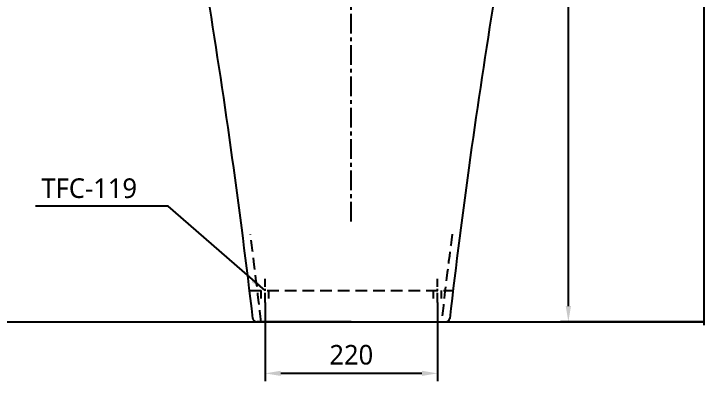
# Model space of a CAD drawing. Extents: x 3814 to 6583, y -1052 to 2311.
# Drawn here: x 5691 to 6571, y -887 to -418 of the extents above; entities that cross this region are included whole.
import ezdxf

# ---------------------------------------------------------------- set-up
doc = ezdxf.new("R2010")
doc.units = 0
doc.header["$LTSCALE"] = 20
doc.header["$MEASUREMENT"] = 0
doc.linetypes.add('CENTER', pattern=[2, 1.25, -0.25, 0.25, -0.25])
doc.linetypes.add('HIDDEN', pattern=[0.375, 0.25, -0.125])
doc.layers.get('0').update_dxf_attribs({"linetype": 'CONTINUOUS'})
doc.layers.get('DEFPOINTS').update_dxf_attribs({"linetype": 'CONTINUOUS'})
for name, color, linetype in [('1', 1, 'CONTINUOUS'), ('2', 2, 'CONTINUOUS'), ('3', 3, 'CONTINUOUS'), ('6', 6, 'CONTINUOUS')]:
    doc.layers.add(name, color=color, linetype=linetype)
doc.styles.add('ROMANS', font='NanumGothic.ttf')
doc.styles.get("Standard").update_dxf_attribs({"font": 'NanumGothic.ttf'})
doc.dimstyles.get("Standard").update_dxf_attribs({"dimtxt": 2.5, "dimasz": 2, "dimexe": 2, "dimexo": 1, "dimgap": 1.5, "dimtad": 1, "dimdec": 0, "dimlfac": 10, "dimrnd": 0.5, "dimzin": 0, "dimdsep": 46, "dimtxsty": 'Standard', "dimcen": 0, "dimclrt": 2, "dimadec": 0, "dimazin": 0, "dimtfac": 1, "dimtdec": 0, "dimtmove": 0, "dimatfit": 3, "dimfxl": 0, "dimtolj": 1, "dimtzin": 0, "dimarcsym": 0})

# ---------------------------------------------------------------- blocks, each defined once
blk = doc.blocks.new('*D113')
at = {"layer": '1', "color": 3, "lineweight": -2}
for p, q in [((6011.22, -786.59), (6011.22, -887)), ((6231.22, -786.59), (6231.22, -887)), ((6211.22, -877), (6031.22, -877))]:
    blk.add_line(p, q, dxfattribs=at)
at = {"layer": '1', "color": 3}
for points in [[(6031.22, -873.67), (6031.22, -880.33), (6011.22, -877)], [(6211.22, -873.67), (6211.22, -880.33), (6231.22, -877)]]:
    blk.add_solid(points, dxfattribs=at)
at = {"layer": 'DEFPOINTS', "color": 0}
for p in [(6011.22, -786.59), (6231.22, -786.59), (6011.22, -877)]:
    blk.add_point(p, dxfattribs=at)
at = {"layer": '1', "color": 2, "insert": (6121.22, -853.44), "char_height": 25, "attachment_point": 5}
blk.add_mtext('\\A1;220', dxfattribs=at)
blk = doc.blocks.new('*D131')
at = {"layer": '3', "color": 3, "lineweight": -2}
for p, q in [((6458.22, 88.42), (6388, 88.42)), ((6398, 68.42), (6398, -337.82)), ((6398, -791.27), (6398, -385.04)), ((6571.22, -811.27), (6388, -811.27))]:
    blk.add_line(p, q, dxfattribs=at)
at = {"layer": '3', "color": 3}
for points in [[(6394.67, 68.42), (6401.33, 68.42), (6398, 88.42)], [(6394.67, -791.27), (6401.33, -791.27), (6398, -811.27)]]:
    blk.add_solid(points, dxfattribs=at)
at = {"layer": 'DEFPOINTS', "color": 0}
for p in [(6458.22, 88.42), (6398, -811.27), (6571.22, -811.27)]:
    blk.add_point(p, dxfattribs=at)
at = {"layer": '3', "color": 2, "insert": (6398, -361.43), "char_height": 25, "attachment_point": 5}
blk.add_mtext('\\A1;900', dxfattribs=at)
blk = doc.blocks.new('*D115')
at = {"layer": '3', "color": 3, "lineweight": -2}
for p, q in [((5746.22, -111.27), (5603, -111.27)), ((5613, -131.27), (5613, -437.76)), ((5613, -791.27), (5613, -484.79)), ((5668.5, -811.27), (5603, -811.27))]:
    blk.add_line(p, q, dxfattribs=at)
at = {"layer": '3', "color": 3}
for points in [[(5609.67, -131.27), (5616.33, -131.27), (5613, -111.27)], [(5609.67, -791.27), (5616.33, -791.27), (5613, -811.27)]]:
    blk.add_solid(points, dxfattribs=at)
at = {"layer": 'DEFPOINTS', "color": 0}
for p in [(5746.22, -111.27), (5613, -811.27), (5668.5, -811.27)]:
    blk.add_point(p, dxfattribs=at)
at = {"layer": '3', "color": 2, "insert": (5613, -461.27), "char_height": 25, "attachment_point": 5}
blk.add_mtext('\\A1;700', dxfattribs=at)

msp = doc.modelspace()

# ---------------------------------------------------------------- linework, layer by layer
at = {"color": 1, "linetype": 'CENTER'}
msp.add_line((6121.2163, -683.36201), (6121.2163, -379.43107), dxfattribs=at)
at = {"color": 1, "linetype": 'CENTER', "ltscale": 0.5}
for p, q in [((6011.2163, -786.58606), (6011.2163, -756.25906)), ((6231.2163, -786.58606), (6231.2163, -756.25906))]:
    msp.add_line(p, q, dxfattribs=at)
at = {"color": 7, "linetype": 'HIDDEN', "ltscale": 3}
for p, q in [((5991.50095, -771.42256), (6250.93164, -771.42256)), ((6006.2163, -781.42256), (6006.2163, -771.42256)), ((6016.2163, -781.42256), (6016.2163, -771.42256)), ((6226.2163, -781.42256), (6226.2163, -771.42256)), ((6236.2163, -781.42256), (6236.2163, -771.42256))]:
    msp.add_line(p, q, dxfattribs=at)
at = {"color": 7}
for q in [(6000.67026, -811.42256), (6241.76234, -811.42256)]:
    msp.add_line((6121.2163, -811.42256), q, dxfattribs=at)
for centre, start, end in [((-3109.28939, -1864.53473), 6.625158179, 9.211166803), ((15351.72199, -1864.53473), 170.788833197, 173.374841821)]:
    msp.add_arc(centre, 9166.20309, start, end, dxfattribs=at)
at = {"color": 7, "linetype": 'HIDDEN', "ltscale": 3}
for centre, start, end in [((-3109.28939, -1864.53473), 6.590103634, 7.2943062), ((15351.72199, -1864.53473), 172.7056938, 173.409896366)]:
    msp.add_arc(centre, 9176.20309, start, end, dxfattribs=at)
for centre, start, end in [((6000.67026, -806.42256), 186.62515818, 270), ((6241.76234, -806.42256), 270, 353.37484182)]:
    msp.add_arc(centre, 5, start, end)
at = {"layer": '6'}
for p, q in [((6571.2163, -815.42256), (6571.2163, 1226.72805)), ((3976, -811.27483), (6571.2163, -811.27483))]:
    msp.add_line(p, q, dxfattribs=at)

# ---------------------------------------------------------------- texts
at = {"layer": '2', "insert": (5726.05412, -640.92407), "char_height": 25, "attachment_point": 4, "style": 'ROMANS'}
msp.add_mtext('TFC-119', dxfattribs=at)

# ---------------------------------------------------------------- dimensions: what is measured, and where the dimension line sits
at = {"layer": '1'}
dim = msp.add_linear_dim(base=(6011.2163, -877), p1=(6231.2163, -786.58606), p2=(6011.2163, -786.58606), dimstyle='Standard', override={"dimtxt": 25, "dimasz": 20, "dimexe": 10, "dimexo": 0, "dimgap": 10, "dimdec": 4, "dimlfac": 1, "dimzin": 8, "dimclrd": 3, "dimclre": 3, "dimtdec": 4}, dxfattribs=at)
dim.commit()
dim.dimension.update_dxf_attribs({"geometry": '*D113', "text_midpoint": (6121.2163, -877), "dimtype": 160})
at = {"layer": '3'}
dim = msp.add_linear_dim(base=(6398, -811.27483), p1=(6458.2163, 88.42024), p2=(6571.2163, -811.27483), angle=90, text='900', dimstyle='Standard', override={"dimtxt": 25, "dimasz": 20, "dimexe": 10, "dimexo": 0, "dimgap": 10, "dimtih": 1, "dimtoh": 1, "dimdec": 4, "dimlfac": 1, "dimzin": 8, "dimclrd": 3, "dimclre": 3, "dimtdec": 4, "dimarcsym": 1}, dxfattribs=at)
dim.commit()
dim.dimension.update_dxf_attribs({"geometry": '*D131', "text_midpoint": (6398, -361.42729)})
dim = msp.add_linear_dim(base=(5613, -811.27483), p1=(5746.2163, -111.27483), p2=(5668.5, -811.27483), angle=90, dimstyle='Standard', override={"dimtxt": 25, "dimasz": 20, "dimexe": 10, "dimexo": 0, "dimgap": 10, "dimtih": 1, "dimtoh": 1, "dimdec": 4, "dimlfac": 1, "dimzin": 8, "dimclrd": 3, "dimclre": 3, "dimtdec": 4, "dimarcsym": 1}, dxfattribs=at)
dim.commit()
dim.dimension.update_dxf_attribs({"geometry": '*D115', "text_midpoint": (5613, -461.27483)})

# ---------------------------------------------------------------- leaders
msp.add_leader([(6011.2163, -771.42256), (5887.7163, -663.69492), (5718.7163, -663.69492)], dimstyle='Standard', override={"dimtxt": 25, "dimasz": 20, "dimexe": 10, "dimexo": 0, "dimgap": 10, "dimtad": 0, "dimdec": 4, "dimlfac": 1, "dimzin": 8, "dimclrd": 3, "dimclre": 3, "dimtdec": 4}, dxfattribs=at)

doc.saveas('drawing.dxf')
